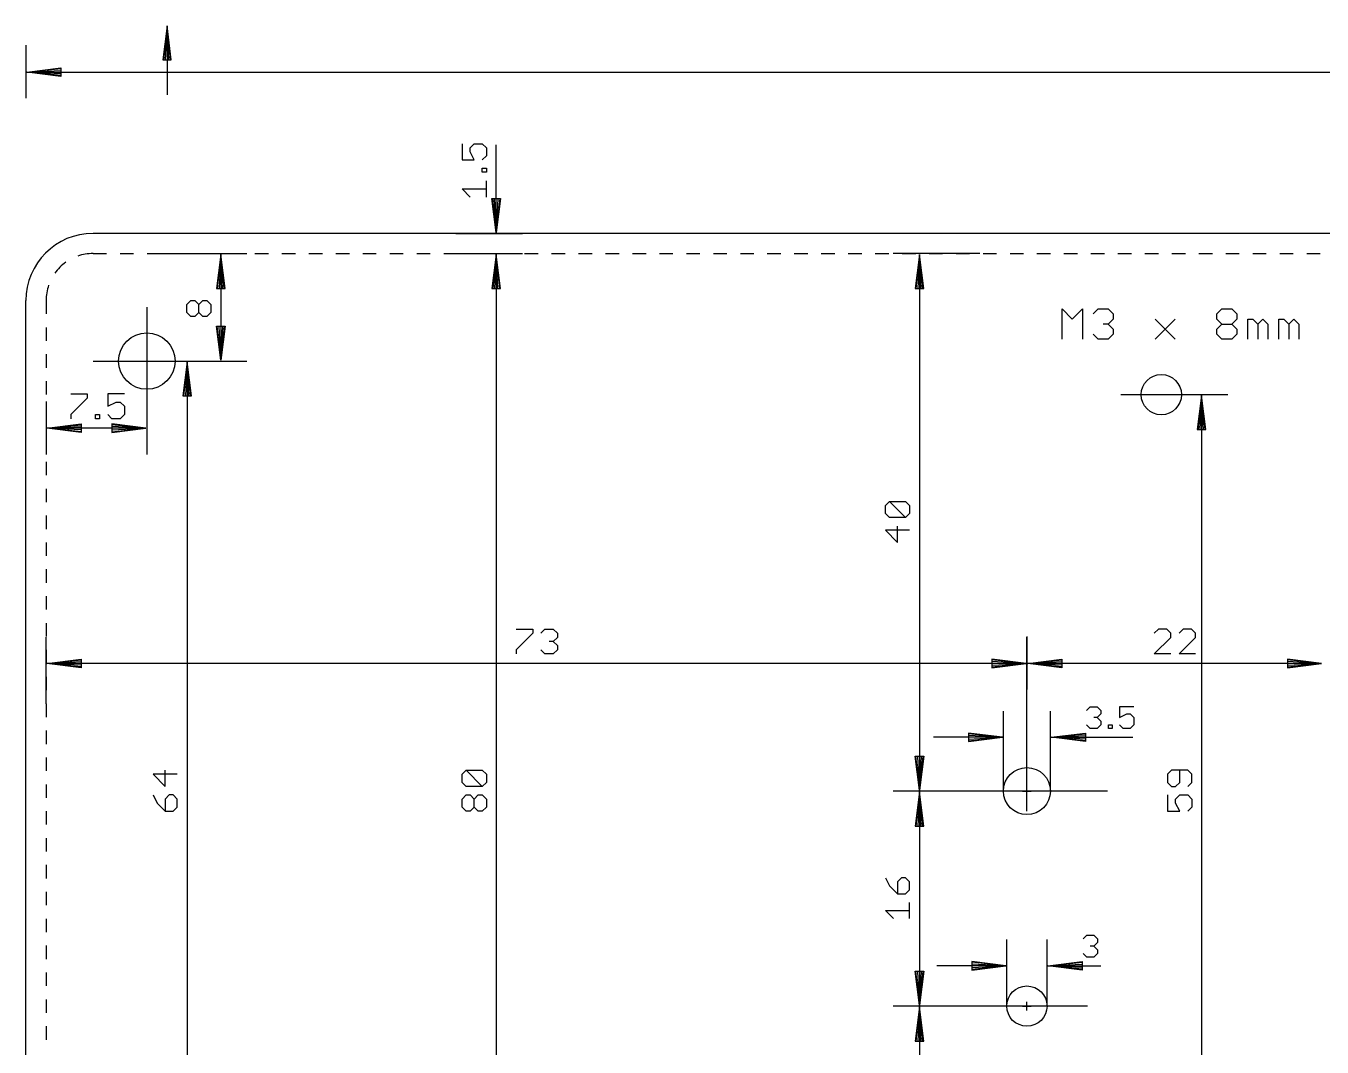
# Model space of a CAD drawing. Extents: x -7 to 590, y -48 to 445.
# Drawn here: x 0 to 96.5, y 20.9 to 96.9 of the extents above; entities that cross this region are included whole.
import ezdxf

# ---------------------------------------------------------------- set-up
doc = ezdxf.new("R2010")
doc.units = 0
for name, color, linetype in [('137', 1, 'CONTINUOUS'), ('20', 7, 'CONTINUOUS'), ('47', 2, 'CONTINUOUS')]:
    doc.layers.add(name, color=color, linetype=linetype)

msp = doc.modelspace()

# ---------------------------------------------------------------- linework, layer by layer
at = {"layer": '137'}
for p, q in [((77.127, 73.627), (77.127, 75.8749)), ((77.127, 75.8749), (77.8763, 75.1256)), ((77.8763, 75.1256), (78.6256, 75.8749)), ((78.6256, 75.8749), (78.6256, 73.627)), ((79.429, 75.5003), (79.8036, 75.8749)), ((79.8036, 75.8749), (80.5529, 75.8749)), ((80.5529, 75.8749), (80.9276, 75.5003)), ((80.9276, 75.5003), (80.9276, 75.1256)), ((88.6368, 75.5003), (89.0115, 75.8749)), ((88.6368, 75.1256), (88.6368, 75.5003)), ((89.0115, 75.8749), (89.7608, 75.8749)), ((89.7608, 75.8749), (90.1354, 75.5003)), ((90.1354, 75.5003), (90.1354, 75.1256)), ((80.5529, 74.751), (80.1783, 74.751)), ((80.9276, 75.1256), (80.5529, 74.751)), ((80.5529, 74.751), (80.9276, 74.3763)), ((80.9276, 74.3763), (80.9276, 74.0017)), ((84.0329, 75.1256), (85.5315, 73.627)), ((84.0329, 73.627), (85.5315, 75.1256)), ((89.0115, 74.751), (88.6368, 75.1256)), ((88.6368, 74.3763), (89.0115, 74.751)), ((88.6368, 74.0017), (88.6368, 74.3763)), ((89.0115, 74.751), (89.7608, 74.751)), ((90.1354, 75.1256), (89.7608, 74.751)), ((89.7608, 74.751), (90.1354, 74.3763)), ((90.1354, 74.3763), (90.1354, 74.0017)), ((90.9388, 73.627), (90.9388, 75.1256)), ((90.9388, 75.1256), (91.3134, 75.1256)), ((91.3134, 75.1256), (91.6881, 74.751)), ((91.6881, 74.751), (92.0628, 75.1256)), ((91.6881, 74.751), (91.6881, 73.627)), ((92.0628, 75.1256), (92.4374, 74.751)), ((92.4374, 74.751), (92.4374, 73.627)), ((93.2408, 73.627), (93.2408, 75.1256)), ((93.2408, 75.1256), (93.6154, 75.1256)), ((93.6154, 75.1256), (93.9901, 74.751)), ((93.9901, 74.751), (94.3647, 75.1256)), ((93.9901, 74.751), (93.9901, 73.627)), ((94.3647, 75.1256), (94.7394, 74.751)), ((94.7394, 74.751), (94.7394, 73.627)), ((79.8036, 73.627), (79.429, 74.0017)), ((80.5529, 73.627), (79.8036, 73.627)), ((80.9276, 74.0017), (80.5529, 73.627)), ((89.0115, 73.627), (88.6368, 74.0017)), ((89.7608, 73.627), (89.0115, 73.627)), ((90.1354, 74.0017), (89.7608, 73.627)), ((81.5, 69.5), (89.45, 69.5)), ((87.5, 69.435), (87.1808, 66.9)), ((87.5, 69.435), (87.24, 66.9)), ((87.5, 69.435), (87.37, 66.9)), ((87.5, 69.435), (87.5, 10.565)), ((87.8192, 66.9), (87.5, 69.435)), ((87.63, 66.9), (87.5, 69.435)), ((87.76, 66.9), (87.5, 69.435)), ((87.1808, 66.9), (87.8192, 66.9)), ((85.2698, 41.5488), (84.9701, 41.2491)), ((86.4687, 41.5488), (85.2698, 41.5488)), ((85.8692, 40.6496), (85.8692, 41.5488)), ((86.7684, 41.2491), (86.4687, 41.5488)), ((84.9701, 41.2491), (84.9701, 40.6496)), ((84.9701, 40.6496), (85.2698, 40.3499)), ((85.5695, 40.3499), (85.8692, 40.6496)), ((86.4687, 40.3499), (86.7684, 40.6496)), ((86.7684, 40.6496), (86.7684, 41.2491)), ((84.9701, 39.7072), (84.9701, 38.5083)), ((85.2698, 40.3499), (85.5695, 40.3499)), ((85.5695, 39.4075), (85.8692, 39.7072)), ((85.8692, 39.7072), (86.4687, 39.7072)), ((86.4687, 39.7072), (86.7684, 39.4075)), ((85.5695, 39.1078), (85.5695, 39.4075)), ((85.8692, 38.5083), (85.5695, 39.1078)), ((86.7684, 38.8081), (86.4687, 38.5083)), ((86.7684, 39.4075), (86.7684, 38.8081)), ((84.9701, 38.5083), (85.8692, 38.5083))]:
    msp.add_line(p, q, dxfattribs=at)
msp.add_circle((84.5, 69.5), 1.5, dxfattribs=at)
at = {"layer": '20'}
for p, q in [((285, 81.5), (5, 81.5)), ((5, 80), (6.0071, 80)), ((7.0071, 80), (8.0143, 80)), ((9.0143, 80), (10.0214, 80)), ((11.0214, 80), (12.0286, 80)), ((13.0286, 80), (14.0357, 80)), ((15.0357, 80), (16.0429, 80)), ((17.0429, 80), (18.05, 80)), ((19.05, 80), (20.0571, 80)), ((21.0571, 80), (22.0643, 80)), ((23.0643, 80), (24.0714, 80)), ((25.0714, 80), (26.0786, 80)), ((27.0786, 80), (28.0857, 80)), ((29.0857, 80), (30.0929, 80)), ((31.0929, 80), (32.1, 80)), ((33.1, 80), (34.1071, 80)), ((35.1071, 80), (36.1143, 80)), ((37.1143, 80), (38.1214, 80)), ((39.1214, 80), (40.1286, 80)), ((41.1286, 80), (42.1357, 80)), ((43.1357, 80), (44.1429, 80)), ((45.1429, 80), (46.15, 80)), ((47.15, 80), (48.1571, 80)), ((49.1571, 80), (50.1643, 80)), ((51.1643, 80), (52.1714, 80)), ((53.1714, 80), (54.1786, 80)), ((55.1786, 80), (56.1857, 80)), ((57.1857, 80), (58.1929, 80)), ((59.1929, 80), (60.2, 80)), ((61.2, 80), (62.2071, 80)), ((63.2071, 80), (64.2143, 80)), ((65.2143, 80), (66.2214, 80)), ((67.2214, 80), (68.2286, 80)), ((69.2286, 80), (70.2357, 80)), ((71.2357, 80), (72.2429, 80)), ((73.2429, 80), (74.25, 80)), ((75.25, 80), (76.2571, 80)), ((77.2571, 80), (78.2643, 80)), ((79.2643, 80), (80.2714, 80)), ((81.2714, 80), (82.2786, 80)), ((83.2786, 80), (84.2857, 80)), ((85.2857, 80), (86.2929, 80)), ((87.2929, 80), (88.3, 80)), ((89.3, 80), (90.3071, 80)), ((91.3071, 80), (92.3143, 80)), ((93.3143, 80), (94.3214, 80)), ((95.3214, 80), (96.3286, 80)), ((0, 3.5), (0, 76.5)), ((1.5, 76.5), (1.5, 75.5)), ((1.5, 74.5), (1.5, 73.5)), ((1.5, 72.5), (1.5, 71.5)), ((1.5, 70.5), (1.5, 69.5)), ((1.5, 68.5), (1.5, 67.5)), ((1.5, 66.5), (1.5, 65.5)), ((1.5, 64.5), (1.5, 63.5)), ((1.5, 62.5), (1.5, 61.5)), ((1.5, 60.5), (1.5, 59.5)), ((1.5, 58.5), (1.5, 57.5)), ((1.5, 56.5), (1.5, 55.5)), ((1.5, 54.5), (1.5, 53.5)), ((1.5, 52.5), (1.5, 51.5)), ((1.5, 50.5), (1.5, 49.5)), ((1.5, 48.5), (1.5, 47.5)), ((1.5, 46.5), (1.5, 45.5)), ((1.5, 44.5), (1.5, 43.5)), ((1.5, 42.5), (1.5, 41.5)), ((1.5, 40.5), (1.5, 39.5)), ((1.5, 38.5), (1.5, 37.5)), ((1.5, 36.5), (1.5, 35.5)), ((1.5, 34.5), (1.5, 33.5)), ((1.5, 32.5), (1.5, 31.5)), ((1.5, 30.5), (1.5, 29.5)), ((1.5, 28.5), (1.5, 27.5)), ((1.5, 26.5), (1.5, 25.5)), ((1.5, 24.5), (1.5, 23.5)), ((1.5, 22.5), (1.5, 21.5))]:
    msp.add_line(p, q, dxfattribs=at)
for centre, radius in [((9, 72), 2.1), ((74.5, 40), 1.75), ((74.5, 24), 1.5)]:
    msp.add_circle(centre, radius, dxfattribs=at)
for radius, start, end in [(5, 90, 180), (3.5, 125.4567, 144.5433), (3.5, 90, 109.0865), (3.5, 160.9135, 180)]:
    msp.add_arc((5, 76.5), radius, start, end, dxfattribs=at)
at = {"layer": '47'}
for p, q in [((10.5, 96.935), (10.1808, 94.4)), ((10.5, 96.935), (10.24, 94.4)), ((10.5, 96.935), (10.37, 94.4)), ((10.5, 96.935), (10.5, 91.8)), ((10.8192, 94.4), (10.5, 96.935)), ((10.63, 94.4), (10.5, 96.935)), ((10.76, 94.4), (10.5, 96.935)), ((0, 95.5), (0, 91.55)), ((0.065, 93.5), (2.6, 93.8192)), ((0.065, 93.5), (2.6, 93.76)), ((0.065, 93.5), (2.6, 93.63)), ((2.6, 93.8192), (2.6, 93.1808)), ((10.1808, 94.4), (10.8192, 94.4)), ((0.065, 93.5), (289.935, 93.5)), ((2.6, 93.1808), (0.065, 93.5)), ((2.6, 93.37), (0.065, 93.5)), ((2.6, 93.24), (0.065, 93.5)), ((32.4701, 88.1628), (32.4701, 86.964)), ((33.0695, 87.8631), (33.3692, 88.1628)), ((33.0695, 87.5634), (33.0695, 87.8631)), ((33.3692, 88.1628), (33.9687, 88.1628)), ((33.9687, 88.1628), (34.2684, 87.8631)), ((34.2684, 87.8631), (34.2684, 87.2637)), ((35, 81.565), (35, 88.0809)), ((32.4701, 86.964), (33.3692, 86.964)), ((33.3692, 86.964), (33.0695, 87.5634)), ((34.2684, 87.2637), (33.9687, 86.964)), ((33.9687, 86.0432), (33.9687, 86.3429)), ((33.9687, 86.3429), (34.2684, 86.3429)), ((34.2684, 86.0432), (33.9687, 86.0432)), ((34.2684, 86.3429), (34.2684, 86.0432)), ((34.2684, 84.2016), (34.2684, 85.4005)), ((33.0695, 84.2016), (32.4701, 84.801)), ((32.4701, 84.801), (34.2684, 84.801)), ((35, 81.565), (34.6808, 84.1)), ((34.6808, 84.1), (35.3192, 84.1)), ((35, 81.565), (34.74, 84.1)), ((35, 81.565), (34.87, 84.1)), ((35.3192, 84.1), (35, 81.565)), ((35.13, 84.1), (35, 81.565)), ((35.26, 84.1), (35, 81.565)), ((32, 81.5), (36.95, 81.5)), ((9.5, 80), (16.45, 80)), ((14.5, 79.935), (14.1808, 77.4)), ((14.5, 79.935), (14.24, 77.4)), ((14.5, 79.935), (14.37, 77.4)), ((14.5, 79.935), (14.5, 72.065)), ((14.8192, 77.4), (14.5, 79.935)), ((14.63, 77.4), (14.5, 79.935)), ((14.76, 77.4), (14.5, 79.935)), ((31.5, 80), (36.95, 80)), ((34.5, 80), (36.95, 80)), ((35, 79.935), (34.6808, 77.4)), ((35, 79.935), (34.6808, 77.4)), ((35, 79.935), (34.74, 77.4)), ((35, 79.935), (34.74, 77.4)), ((35, 79.935), (34.87, 77.4)), ((35, 79.935), (34.87, 77.4)), ((35, 79.935), (35, 0.065)), ((35.3192, 77.4), (35, 79.935)), ((35.13, 77.4), (35, 79.935)), ((35.26, 77.4), (35, 79.935)), ((35, 79.935), (35, 74.8)), ((35.3192, 77.4), (35, 79.935)), ((35.13, 77.4), (35, 79.935)), ((35.26, 77.4), (35, 79.935)), ((71, 80), (64.55, 80)), ((66.5, 79.935), (66.1808, 77.4)), ((66.5, 79.935), (66.24, 77.4)), ((66.5, 79.935), (66.37, 77.4)), ((66.5, 79.935), (66.5, 40.065)), ((66.8192, 77.4), (66.5, 79.935)), ((66.63, 77.4), (66.5, 79.935)), ((66.76, 77.4), (66.5, 79.935)), ((14.1808, 77.4), (14.8192, 77.4)), ((34.6808, 77.4), (35.3192, 77.4)), ((34.6808, 77.4), (35.3192, 77.4)), ((66.1808, 77.4), (66.8192, 77.4)), ((11.9701, 76.2064), (12.2698, 76.5061)), ((12.2698, 76.5061), (12.5695, 76.5061)), ((12.5695, 76.5061), (12.8692, 76.2064)), ((12.8692, 76.2064), (13.169, 76.5061)), ((13.169, 76.5061), (13.4687, 76.5061)), ((13.4687, 76.5061), (13.7684, 76.2064)), ((9, 76), (9, 65.05)), ((11.9701, 75.6069), (11.9701, 76.2064)), ((12.2698, 75.3072), (11.9701, 75.6069)), ((12.5695, 75.3072), (12.2698, 75.3072)), ((12.8692, 75.6069), (12.5695, 75.3072)), ((12.8692, 75.6069), (12.8692, 76.2064)), ((13.169, 75.3072), (12.8692, 75.6069)), ((13.4687, 75.3072), (13.169, 75.3072)), ((13.7684, 75.6069), (13.4687, 75.3072)), ((13.7684, 76.2064), (13.7684, 75.6069)), ((14.5, 72.065), (14.1808, 74.6)), ((14.1808, 74.6), (14.8192, 74.6)), ((14.5, 72.065), (14.24, 74.6)), ((14.5, 72.065), (14.37, 74.6)), ((14.8192, 74.6), (14.5, 72.065)), ((14.63, 74.6), (14.5, 72.065)), ((14.76, 74.6), (14.5, 72.065)), ((5, 72), (13.95, 72)), ((12, 71.935), (11.6808, 69.4)), ((12, 71.935), (11.74, 69.4)), ((12, 71.935), (11.87, 69.4)), ((12, 71.935), (12, 8.065)), ((12.3192, 69.4), (12, 71.935)), ((12.13, 69.4), (12, 71.935)), ((12.26, 69.4), (12, 71.935)), ((12.5, 72), (16.45, 72)), ((3.3357, 69.5554), (4.5685, 69.5554)), ((4.5685, 69.5554), (4.5685, 69.2472)), ((7.3309, 69.5554), (6.0981, 69.5554)), ((6.0981, 69.5554), (6.0981, 68.6308)), ((1.5, 69), (1.5, 65.05)), ((4.5685, 69.2472), (3.3357, 68.0144)), ((6.0981, 68.6308), (6.7145, 68.939)), ((6.7145, 68.939), (7.0227, 68.939)), ((7.0227, 68.939), (7.3309, 68.6308)), ((7.3309, 68.6308), (7.3309, 68.0144)), ((11.6808, 69.4), (12.3192, 69.4)), ((3.3357, 68.0144), (3.3357, 67.7062)), ((5.1773, 67.7062), (5.1773, 68.0144)), ((5.1773, 68.0144), (5.4855, 68.0144)), ((5.4855, 67.7062), (5.1773, 67.7062)), ((5.4855, 68.0144), (5.4855, 67.7062)), ((6.4063, 67.7062), (6.0981, 68.0144)), ((7.0227, 67.7062), (6.4063, 67.7062)), ((7.3309, 68.0144), (7.0227, 67.7062)), ((1.565, 67), (4.1, 67.3192)), ((1.565, 67), (4.1, 67.26)), ((1.565, 67), (4.1, 67.13)), ((8.935, 67), (1.565, 67)), ((4.1, 66.6808), (1.565, 67)), ((4.1, 66.87), (1.565, 67)), ((4.1, 66.74), (1.565, 67)), ((4.1, 67.3192), (4.1, 66.6808)), ((8.935, 67), (6.4, 67.3192)), ((6.4, 67.3192), (6.4, 66.6808)), ((8.935, 67), (6.4, 67.26)), ((8.935, 67), (6.4, 67.13)), ((6.4, 66.6808), (8.935, 67)), ((6.4, 66.87), (8.935, 67)), ((6.4, 66.74), (8.935, 67)), ((63.9701, 61.2491), (64.2698, 61.5488)), ((63.9701, 60.6496), (63.9701, 61.2491)), ((64.2698, 61.5488), (65.4687, 61.5488)), ((65.4687, 60.3499), (64.2698, 61.5488)), ((65.4687, 61.5488), (65.7684, 61.2491)), ((65.7684, 61.2491), (65.7684, 60.6496)), ((64.2698, 60.3499), (63.9701, 60.6496)), ((65.4687, 60.3499), (64.2698, 60.3499)), ((65.7684, 60.6496), (65.4687, 60.3499)), ((65.7684, 59.4075), (63.9701, 59.4075)), ((63.9701, 59.4075), (64.8692, 58.5083)), ((64.8692, 58.5083), (64.8692, 59.7072)), ((1.5, 46.5), (1.5, 51.45)), ((36.4829, 52.0554), (37.7157, 52.0554)), ((37.7157, 51.7472), (36.4829, 50.5144)), ((37.7157, 52.0554), (37.7157, 51.7472)), ((38.3245, 51.7472), (38.6327, 52.0554)), ((38.6327, 52.0554), (39.2491, 52.0554)), ((39.2491, 51.1308), (38.9409, 51.1308)), ((39.2491, 52.0554), (39.5573, 51.7472)), ((39.5573, 51.439), (39.2491, 51.1308)), ((39.2491, 51.1308), (39.5573, 50.8226)), ((39.5573, 51.7472), (39.5573, 51.439)), ((74.5, 51.5), (74.5, 47.55)), ((74.5, 38.5), (74.5, 51.45)), ((84.2911, 52.0554), (83.9829, 51.7472)), ((83.9829, 50.2062), (85.2157, 51.439)), ((84.9075, 52.0554), (84.2911, 52.0554)), ((85.2157, 51.7472), (84.9075, 52.0554)), ((85.2157, 51.439), (85.2157, 51.7472)), ((86.1327, 52.0554), (85.8245, 51.7472)), ((85.8245, 50.2062), (87.0573, 51.439)), ((86.7491, 52.0554), (86.1327, 52.0554)), ((87.0573, 51.7472), (86.7491, 52.0554)), ((87.0573, 51.439), (87.0573, 51.7472)), ((36.4829, 50.5144), (36.4829, 50.2062)), ((38.6327, 50.2062), (38.3245, 50.5144)), ((39.2491, 50.2062), (38.6327, 50.2062)), ((39.5573, 50.5144), (39.2491, 50.2062)), ((39.5573, 50.8226), (39.5573, 50.5144)), ((85.2157, 50.2062), (83.9829, 50.2062)), ((87.0573, 50.2062), (85.8245, 50.2062)), ((1.565, 49.5), (4.1, 49.8192)), ((1.565, 49.5), (4.1, 49.76)), ((1.565, 49.5), (4.1, 49.63)), ((74.435, 49.5), (1.565, 49.5)), ((4.1, 49.1808), (1.565, 49.5)), ((4.1, 49.37), (1.565, 49.5)), ((4.1, 49.24), (1.565, 49.5)), ((4.1, 49.8192), (4.1, 49.1808)), ((74.435, 49.5), (71.9, 49.8192)), ((71.9, 49.8192), (71.9, 49.1808)), ((74.435, 49.5), (71.9, 49.76)), ((74.435, 49.5), (71.9, 49.63)), ((71.9, 49.1808), (74.435, 49.5)), ((71.9, 49.37), (74.435, 49.5)), ((71.9, 49.24), (74.435, 49.5)), ((74.565, 49.5), (77.1, 49.8192)), ((74.565, 49.5), (77.1, 49.76)), ((74.565, 49.5), (77.1, 49.63)), ((96.435, 49.5), (74.565, 49.5)), ((77.1, 49.1808), (74.565, 49.5)), ((77.1, 49.37), (74.565, 49.5)), ((77.1, 49.24), (74.565, 49.5)), ((77.1, 49.8192), (77.1, 49.1808)), ((96.435, 49.5), (93.9, 49.8192)), ((93.9, 49.8192), (93.9, 49.1808)), ((96.435, 49.5), (93.9, 49.76)), ((96.435, 49.5), (93.9, 49.63)), ((93.9, 49.1808), (96.435, 49.5)), ((93.9, 49.37), (96.435, 49.5)), ((93.9, 49.24), (96.435, 49.5)), ((72.75, 40), (72.75, 45.95)), ((76.25, 40), (76.25, 45.95)), ((78.9262, 46.0065), (79.1974, 46.2777)), ((79.1974, 46.2777), (79.7397, 46.2777)), ((79.7397, 45.4642), (79.4685, 45.4642)), ((79.7397, 46.2777), (80.0109, 46.0065)), ((80.0109, 45.7354), (79.7397, 45.4642)), ((79.7397, 45.4642), (80.0109, 45.193)), ((80.0109, 46.0065), (80.0109, 45.7354)), ((82.4666, 46.2777), (81.3819, 46.2777)), ((81.3819, 46.2777), (81.3819, 45.4642)), ((81.3819, 45.4642), (81.9243, 45.7354)), ((81.9243, 45.7354), (82.1954, 45.7354)), ((82.1954, 45.7354), (82.4666, 45.4642)), ((82.4666, 45.4642), (82.4666, 44.9219)), ((79.1974, 44.6507), (78.9262, 44.9219)), ((79.7397, 44.6507), (79.1974, 44.6507)), ((80.0109, 44.9219), (79.7397, 44.6507)), ((80.0109, 45.193), (80.0109, 44.9219)), ((80.5634, 44.6507), (80.5634, 44.9219)), ((80.5634, 44.9219), (80.8345, 44.9219)), ((80.8345, 44.6507), (80.5634, 44.6507)), ((80.8345, 44.9219), (80.8345, 44.6507)), ((81.6531, 44.6507), (81.3819, 44.9219)), ((82.1954, 44.6507), (81.6531, 44.6507)), ((82.4666, 44.9219), (82.1954, 44.6507)), ((72.685, 44), (67.55, 44)), ((72.685, 44), (70.15, 44.3192)), ((70.15, 44.3192), (70.15, 43.6808)), ((72.685, 44), (70.15, 44.26)), ((72.685, 44), (70.15, 44.13)), ((70.15, 43.6808), (72.685, 44)), ((70.15, 43.87), (72.685, 44)), ((70.15, 43.74), (72.685, 44)), ((76.315, 44), (78.85, 44.3192)), ((76.315, 44), (78.85, 44.26)), ((76.315, 44), (78.85, 44.13)), ((76.315, 44), (82.3846, 44)), ((78.85, 43.6808), (76.315, 44)), ((78.85, 43.87), (76.315, 44)), ((78.85, 43.74), (76.315, 44)), ((78.85, 44.3192), (78.85, 43.6808)), ((66.5, 40.065), (66.1808, 42.6)), ((66.1808, 42.6), (66.8192, 42.6)), ((66.5, 40.065), (66.24, 42.6)), ((66.5, 40.065), (66.37, 42.6)), ((66.8192, 42.6), (66.5, 40.065)), ((66.63, 42.6), (66.5, 40.065)), ((66.76, 42.6), (66.5, 40.065)), ((10.3692, 40.3499), (10.3692, 41.5488)), ((32.4701, 41.2491), (32.7698, 41.5488)), ((32.7698, 41.5488), (33.9687, 41.5488)), ((33.9687, 40.3499), (32.7698, 41.5488)), ((33.9687, 41.5488), (34.2684, 41.2491)), ((11.2684, 41.2491), (9.4701, 41.2491)), ((9.4701, 41.2491), (10.3692, 40.3499)), ((32.4701, 40.6496), (32.4701, 41.2491)), ((32.7698, 40.3499), (32.4701, 40.6496)), ((34.2684, 40.6496), (33.9687, 40.3499)), ((34.2684, 41.2491), (34.2684, 40.6496)), ((9.4701, 39.7072), (9.7698, 39.1078)), ((10.669, 39.7072), (10.3692, 39.4075)), ((10.9687, 39.7072), (10.669, 39.7072)), ((11.2684, 39.4075), (10.9687, 39.7072)), ((32.4701, 39.4075), (32.7698, 39.7072)), ((33.9687, 40.3499), (32.7698, 40.3499)), ((32.7698, 39.7072), (33.0695, 39.7072)), ((33.0695, 39.7072), (33.3692, 39.4075)), ((33.3692, 39.4075), (33.669, 39.7072)), ((33.669, 39.7072), (33.9687, 39.7072)), ((33.9687, 39.7072), (34.2684, 39.4075)), ((80.5, 40), (64.55, 40)), ((68, 40), (64.55, 40)), ((66.5, 39.935), (66.1808, 37.4)), ((66.5, 39.935), (66.24, 37.4)), ((66.5, 39.935), (66.37, 37.4)), ((66.5, 39.935), (66.5, 24.065)), ((66.8192, 37.4), (66.5, 39.935)), ((66.63, 37.4), (66.5, 39.935)), ((66.76, 37.4), (66.5, 39.935)), ((74.1808, 40), (74.8192, 40)), ((74.5, 39.6808), (74.5, 40.3192)), ((9.7698, 39.1078), (10.3692, 38.5083)), ((10.3692, 39.4075), (10.3692, 38.5083)), ((10.9687, 38.5083), (11.2684, 38.8081)), ((11.2684, 38.8081), (11.2684, 39.4075)), ((32.4701, 38.8081), (32.4701, 39.4075)), ((32.7698, 38.5083), (32.4701, 38.8081)), ((33.3692, 38.8081), (33.0695, 38.5083)), ((33.3692, 38.8081), (33.3692, 39.4075)), ((33.669, 38.5083), (33.3692, 38.8081)), ((34.2684, 38.8081), (33.9687, 38.5083)), ((34.2684, 39.4075), (34.2684, 38.8081)), ((10.3692, 38.5083), (10.9687, 38.5083)), ((33.0695, 38.5083), (32.7698, 38.5083)), ((33.9687, 38.5083), (33.669, 38.5083)), ((66.1808, 37.4), (66.8192, 37.4)), ((63.9701, 33.5488), (64.2698, 32.9494)), ((64.2698, 32.9494), (64.8692, 32.3499)), ((65.169, 33.5488), (64.8692, 33.2491)), ((64.8692, 33.2491), (64.8692, 32.3499)), ((65.4687, 33.5488), (65.169, 33.5488)), ((65.7684, 33.2491), (65.4687, 33.5488)), ((65.7684, 32.6496), (65.7684, 33.2491)), ((64.8692, 32.3499), (65.4687, 32.3499)), ((65.4687, 32.3499), (65.7684, 32.6496)), ((64.5695, 30.5083), (63.9701, 31.1078)), ((63.9701, 31.1078), (65.7684, 31.1078)), ((65.7684, 30.5083), (65.7684, 31.7072)), ((73, 24), (73, 28.95)), ((76, 24), (76, 28.95)), ((78.6762, 29.0065), (78.9474, 29.2777)), ((78.9474, 29.2777), (79.4897, 29.2777)), ((79.4897, 29.2777), (79.7609, 29.0065)), ((79.7609, 29.0065), (79.7609, 28.7354)), ((79.4897, 28.4642), (79.2185, 28.4642)), ((79.7609, 28.7354), (79.4897, 28.4642)), ((79.4897, 28.4642), (79.7609, 28.193)), ((79.7609, 28.193), (79.7609, 27.9219)), ((72.935, 27), (70.4, 27.3192)), ((70.4, 27.3192), (70.4, 26.6808)), ((72.935, 27), (70.4, 27.26)), ((72.935, 27), (70.4, 27.13)), ((76.065, 27), (78.6, 27.3192)), ((76.065, 27), (78.6, 27.26)), ((76.065, 27), (78.6, 27.13)), ((78.6, 27.3192), (78.6, 26.6808)), ((78.9474, 27.6507), (78.6762, 27.9219)), ((79.4897, 27.6507), (78.9474, 27.6507)), ((79.7609, 27.9219), (79.4897, 27.6507)), ((66.5, 24.065), (66.1808, 26.6)), ((66.1808, 26.6), (66.8192, 26.6)), ((66.5, 24.065), (66.24, 26.6)), ((66.5, 24.065), (66.37, 26.6)), ((66.8192, 26.6), (66.5, 24.065)), ((66.63, 26.6), (66.5, 24.065)), ((66.76, 26.6), (66.5, 24.065)), ((72.935, 27), (67.8, 27)), ((70.4, 26.6808), (72.935, 27)), ((70.4, 26.87), (72.935, 27)), ((70.4, 26.74), (72.935, 27)), ((76.065, 27), (80.0103, 27)), ((78.6, 26.6808), (76.065, 27)), ((78.6, 26.87), (76.065, 27)), ((78.6, 26.74), (76.065, 27)), ((74.5, 23.6808), (74.5, 24.3192)), ((79, 24), (64.55, 24)), ((68, 24), (64.55, 24)), ((66.5, 23.935), (66.1808, 21.4)), ((66.5, 23.935), (66.24, 21.4)), ((66.5, 23.935), (66.37, 21.4)), ((66.5, 23.935), (66.5, 13.065)), ((66.8192, 21.4), (66.5, 23.935)), ((66.63, 21.4), (66.5, 23.935)), ((66.76, 21.4), (66.5, 23.935)), ((74.1808, 24), (74.8192, 24)), ((66.1808, 21.4), (66.8192, 21.4))]:
    msp.add_line(p, q, dxfattribs=at)

doc.saveas('drawing.dxf')
